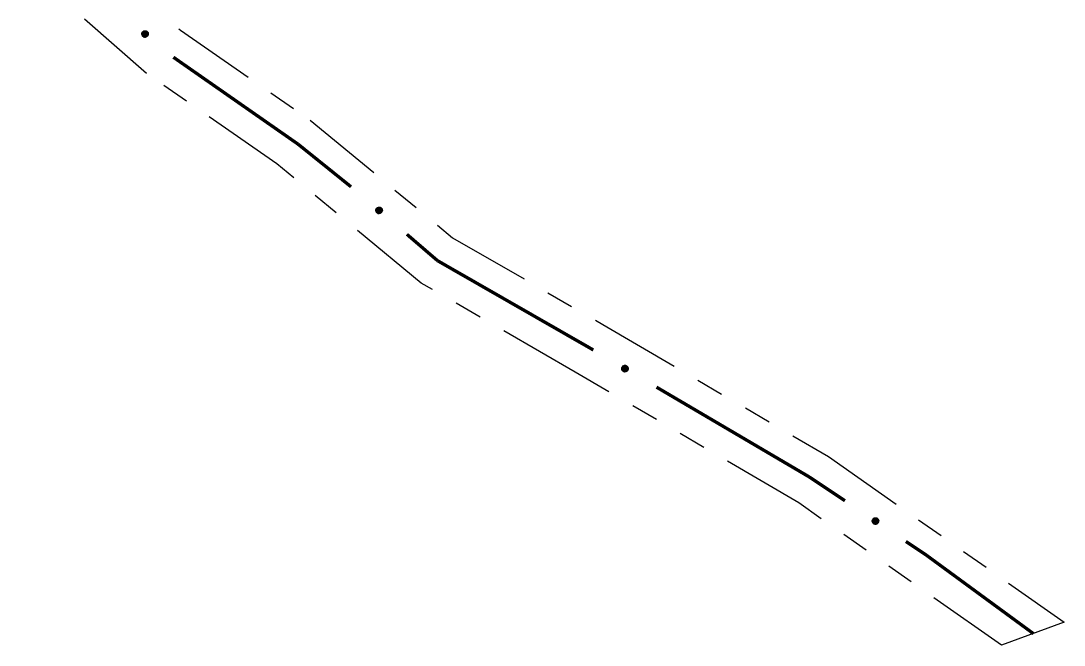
# Model space of a CAD drawing. Extents: x 211453 to 215163, y 4877397 to 4881305.
# Drawn here: x 214423.2 to 214480.1, y 4879431.2 to 4879465.3 of the extents above; entities that cross this region are included whole.
import ezdxf

# ---------------------------------------------------------------- set-up
doc = ezdxf.new("R2010")
doc.units = 0
doc.header["$LTSCALE"] = 1.5
doc.header["$MEASUREMENT"] = 0
doc.linetypes.add('TRACO_25', pattern=[8, 3, -1, 1, -1, 1, -1])
doc.layers.add('SV-EIXO-RUA-N-PAV', color=6, linetype='CONTINUOUS')
doc.layers.add('SV-RUA-NAO-PAV', color=7, linetype='CONTINUOUS')

msp = doc.modelspace()

# ---------------------------------------------------------------- linework, layer by layer
at = {"layer": 'SV-EIXO-RUA-N-PAV'}
for points in [[(214429.92569, 4879464.736321), (214429.97451, 4879464.739268), (214430.01707, 4879464.731818), (214430.050779, 4879464.715387), (214430.076781, 4879464.6931), (214430.100815, 4879464.667304), (214430.119307, 4879464.63595), (214430.132123, 4879464.596604), (214430.135423, 4879464.547652), (214430.124925, 4879464.504554), (214430.110585, 4879464.470644), (214430.088907, 4879464.442193), (214430.063456, 4879464.419266), (214430.030251, 4879464.401134), (214429.990251, 4879464.388535), (214429.940948, 4879464.386408), (214429.899273, 4879464.393999), (214429.867085, 4879464.410747), (214429.83862, 4879464.432722), (214429.8144, 4879464.459352), (214429.796425, 4879464.490235), (214429.783812, 4879464.530532), (214429.782358, 4879464.579222), (214429.789454, 4879464.620874), (214429.805746, 4879464.653289), (214429.828011, 4879464.680826), (214429.853592, 4879464.705245), (214429.884336, 4879464.725147), (214429.92569, 4879464.736321)], [(214442.684926, 4879455.115028), (214442.733641, 4879455.119368), (214442.776397, 4879455.113137), (214442.810562, 4879455.097676), (214442.83719, 4879455.076141), (214442.86195, 4879455.051042), (214442.881331, 4879455.020228), (214442.895266, 4879454.981265), (214442.899962, 4879454.932427), (214442.8907, 4879454.889047), (214442.877334, 4879454.854741), (214442.856478, 4879454.825682), (214442.831692, 4879454.802037), (214442.799019, 4879454.782965), (214442.759395, 4879454.769228), (214442.710173, 4879454.765694), (214442.668298, 4879454.772091), (214442.635645, 4879454.787913), (214442.606564, 4879454.809066), (214442.581593, 4879454.834993), (214442.562743, 4879454.86535), (214442.548984, 4879454.90527), (214442.54614, 4879454.953899), (214442.552043, 4879454.995737), (214442.567402, 4879455.028603), (214442.588872, 4879455.056765), (214442.613745, 4879455.081906), (214442.643908, 4879455.102677), (214442.684926, 4879455.115028)], [(214456.061743, 4879446.475613), (214456.108905, 4879446.488565), (214456.152087, 4879446.490054), (214456.188461, 4879446.480929), (214456.2185, 4879446.464485), (214456.247337, 4879446.4442), (214456.271899, 4879446.417334), (214456.292555, 4879446.381477), (214456.305881, 4879446.334259), (214456.304498, 4879446.289923), (214456.29746, 4879446.253784), (214456.282116, 4879446.221473), (214456.261941, 4879446.193789), (214456.233191, 4879446.169199), (214456.196649, 4879446.148621), (214456.148845, 4879446.136371), (214456.1065, 4879446.135202), (214456.07155, 4879446.144952), (214456.039165, 4879446.160583), (214456.009972, 4879446.181645), (214455.986014, 4879446.208156), (214455.965362, 4879446.244985), (214455.953896, 4879446.292328), (214455.952248, 4879446.334548), (214455.961504, 4879446.369626), (214455.977611, 4879446.401164), (214455.997605, 4879446.430334), (214456.023583, 4879446.456149), (214456.061743, 4879446.475613)], [(214469.732381, 4879438.15977), (214469.780209, 4879438.169994), (214469.823405, 4879438.169001), (214469.859195, 4879438.157803), (214469.888241, 4879438.139661), (214469.915866, 4879438.117754), (214469.938844, 4879438.089523), (214469.957408, 4879438.052539), (214469.968, 4879438.004633), (214469.964075, 4879437.96045), (214469.954974, 4879437.924775), (214469.9378, 4879437.893398), (214469.916069, 4879437.866918), (214469.885954, 4879437.844019), (214469.848292, 4879437.825573), (214469.799863, 4879437.816087), (214469.757521, 4879437.817351), (214469.723188, 4879437.829092), (214469.691753, 4879437.846556), (214469.663819, 4879437.86926), (214469.641422, 4879437.897102), (214469.622918, 4879437.935056), (214469.614189, 4879437.98298), (214469.614967, 4879438.025225), (214469.626222, 4879438.059714), (214469.644113, 4879438.090274), (214469.665749, 4879438.118249), (214469.693166, 4879438.142529), (214469.732381, 4879438.15977)]]:
    msp.add_lwpolyline(points, close=True, dxfattribs=at)
for points in [[(214429.884336, 4879464.725147), (214430.135423, 4879464.547652)], [(214429.904423, 4879464.728839), (214430.129901, 4879464.573112)], [(214429.92569, 4879464.736321), (214430.132123, 4879464.596604)], [(214429.952348, 4879464.736846), (214430.119966, 4879464.620948)], [(214429.97451, 4879464.739268), (214430.119307, 4879464.63595)], [(214429.99879, 4879464.735126), (214430.102854, 4879464.656862)], [(214430.01707, 4879464.731818), (214430.100815, 4879464.667304)], [(214429.782358, 4879464.579222), (214430.030251, 4879464.401134)], [(214429.783812, 4879464.530532), (214429.990251, 4879464.388535)], [(214429.786835, 4879464.597846), (214430.042652, 4879464.412611)], [(214429.786953, 4879464.55342), (214430.007657, 4879464.396508)], [(214429.789454, 4879464.620874), (214430.063456, 4879464.419266)], [(214429.795791, 4879464.508431), (214429.959554, 4879464.392356)], [(214429.796425, 4879464.490235), (214429.940948, 4879464.386408)], [(214429.799646, 4879464.634175), (214430.073613, 4879464.432392)], [(214429.805746, 4879464.653289), (214430.088907, 4879464.442193)], [(214429.809047, 4879464.472339), (214429.91504, 4879464.394165)], [(214429.8144, 4879464.459352), (214429.899273, 4879464.393999)], [(214429.818508, 4879464.664988), (214430.096686, 4879464.455672)], [(214429.828011, 4879464.680826), (214430.110585, 4879464.470644)], [(214429.844339, 4879464.691293), (214430.115281, 4879464.492268)], [(214429.853592, 4879464.705245), (214430.124925, 4879464.504554)], [(214429.872364, 4879464.711905), (214430.127084, 4879464.529517)], [(214442.588872, 4879455.056765), (214442.877334, 4879454.854741)], [(214442.604894, 4879455.067695), (214442.88141, 4879454.876491)], [(214442.613745, 4879455.081906), (214442.8907, 4879454.889047)], [(214442.632319, 4879455.089098), (214442.892145, 4879454.914061)], [(214442.643908, 4879455.102677), (214442.899962, 4879454.932427)], [(214442.663881, 4879455.106941), (214442.893716, 4879454.957719)], [(214442.684926, 4879455.115028), (214442.895266, 4879454.981265)], [(214442.711557, 4879455.116314), (214442.882418, 4879455.005252)], [(214442.733641, 4879455.119368), (214442.881331, 4879455.020228)], [(214442.75803, 4879455.115921), (214442.864288, 4879455.040662)], [(214442.776397, 4879455.113137), (214442.86195, 4879455.051042)], [(214442.54614, 4879454.953899), (214442.799019, 4879454.782965)], [(214442.548984, 4879454.90527), (214442.759395, 4879454.769228)], [(214442.550083, 4879454.972643), (214442.811087, 4879454.794791)], [(214442.55147, 4879454.928239), (214442.776566, 4879454.777695)], [(214442.552043, 4879454.995737), (214442.831692, 4879454.802037)], [(214442.561589, 4879454.883521), (214442.728602, 4879454.77217)], [(214442.561851, 4879455.009323), (214442.84147, 4879454.815449)], [(214442.562743, 4879454.86535), (214442.710173, 4879454.765694)], [(214442.567402, 4879455.028603), (214442.856478, 4879454.825682)], [(214442.575871, 4879454.847822), (214442.684054, 4879454.772707)], [(214442.579825, 4879455.040662), (214442.863869, 4879454.839379)], [(214442.581593, 4879454.834993), (214442.668298, 4879454.772091)], [(214455.952248, 4879446.334548), (214456.261941, 4879446.193789)], [(214455.953896, 4879446.292328), (214456.233191, 4879446.169199)], [(214455.954435, 4879446.311475), (214456.242957, 4879446.182987)], [(214455.959478, 4879446.349665), (214456.269173, 4879446.208728)], [(214455.961504, 4879446.369626), (214456.282116, 4879446.221473)], [(214455.963714, 4879446.268029), (214456.212037, 4879446.160012)], [(214455.965362, 4879446.244985), (214456.196649, 4879446.148621)], [(214455.971578, 4879446.383706), (214456.286948, 4879446.236267)], [(214455.977611, 4879446.401164), (214456.29746, 4879446.253784)], [(214455.981641, 4879446.22583), (214456.165824, 4879446.146028)], [(214455.986014, 4879446.208156), (214456.148845, 4879446.136371)], [(214455.991428, 4879446.414774), (214456.297595, 4879446.275912)], [(214455.997605, 4879446.430334), (214456.304498, 4879446.289923)], [(214456.002056, 4879446.193248), (214456.121894, 4879446.138616)], [(214456.009972, 4879446.181645), (214456.1065, 4879446.135202)], [(214456.0146, 4879446.440722), (214456.301461, 4879446.314794)], [(214456.023583, 4879446.456149), (214456.305881, 4879446.334259)], [(214456.042476, 4879446.463904), (214456.295226, 4879446.358033)], [(214456.061743, 4879446.475613), (214456.292555, 4879446.381477)], [(214456.087719, 4879446.481624), (214456.275639, 4879446.402791)], [(214456.108905, 4879446.488565), (214456.271899, 4879446.417334)], [(214456.133518, 4879446.48952), (214456.251487, 4879446.434403)], [(214456.152087, 4879446.490054), (214456.247337, 4879446.4442)], [(214469.614189, 4879437.98298), (214469.885954, 4879437.844019)], [(214469.614967, 4879438.025225), (214469.916069, 4879437.866918)], [(214469.615826, 4879438.002064), (214469.896496, 4879437.857224)], [(214469.623053, 4879438.039902), (214469.924147, 4879437.881418)], [(214469.626222, 4879438.059714), (214469.9378, 4879437.893398)], [(214469.637088, 4879438.073192), (214469.943473, 4879437.907891)], [(214469.644113, 4879438.090274), (214469.954974, 4879437.924775)], [(214469.658689, 4879438.103069), (214469.956378, 4879437.946858)], [(214469.665749, 4879438.118249), (214469.964075, 4879437.96045)], [(214469.683312, 4879438.127644), (214469.962471, 4879437.985454)], [(214469.693166, 4879438.142529), (214469.968, 4879438.004633)], [(214469.712474, 4879438.149187), (214469.958729, 4879438.02898)], [(214469.732381, 4879438.15977), (214469.957408, 4879438.052539)], [(214469.758659, 4879438.164281), (214469.941743, 4879438.074789)], [(214469.780209, 4879438.169994), (214469.938844, 4879438.089523)], [(214469.804835, 4879438.169534), (214469.919446, 4879438.107736)], [(214469.823405, 4879438.169001), (214469.915866, 4879438.117754)], [(214469.622596, 4879437.958157), (214469.864307, 4879437.836062)], [(214469.622918, 4879437.935056), (214469.848292, 4879437.825573)], [(214469.63807, 4879437.914999), (214469.817369, 4879437.824754)], [(214469.641422, 4879437.897102), (214469.799863, 4879437.816087)], [(214469.656582, 4879437.881299), (214469.773085, 4879437.819877)], [(214469.663819, 4879437.86926), (214469.757521, 4879437.817351)]]:
    msp.add_lwpolyline(points, dxfattribs=at)
at = {"layer": 'SV-EIXO-RUA-N-PAV', "const_width": 0.18}
for points in [[(214431.502402, 4879463.294254), (214438.063927, 4879458.717532)], [(214438.063927, 4879458.717532), (214438.302304, 4879458.551262)], [(214438.302304, 4879458.551262), (214441.192211, 4879456.22579)], [(214444.237809, 4879453.633125), (214445.75361, 4879452.328385)], [(214445.75361, 4879452.328385), (214445.909583, 4879452.19413)], [(214445.909583, 4879452.19413), (214453.539102, 4879447.82052)], [(214453.539102, 4879447.82052), (214454.26163, 4879447.406332)], [(214454.26163, 4879447.406332), (214454.40574, 4879447.321599)], [(214457.853872, 4879445.29419), (214465.612168, 4879440.732519)], [(214465.612168, 4879440.732519), (214466.204526, 4879440.384228)], [(214466.204526, 4879440.384228), (214468.127678, 4879439.099434)], [(214471.453727, 4879436.877409), (214472.28524, 4879436.321903)], [(214472.28524, 4879436.321903), (214472.535059, 4879436.155007)], [(214472.535059, 4879436.155007), (214477.938395, 4879432.19419)], [(214477.938395, 4879432.19419), (214478.413411, 4879431.845989)]]:
    msp.add_lwpolyline(points, dxfattribs=at)
at = {"layer": 'SV-RUA-NAO-PAV', "linetype": 'TRACO_25'}
msp.add_polyline3d([(214425.026946, 4879470.772732, 6.642927), (214431.889938, 4879464.772289, 6.21497), (214438.959891, 4879459.862415, 6.21497), (214446.728652, 4879453.449809, 5.736664), (214454.932428, 4879448.710706, 5.736664), (214467.234106, 4879441.504837, 5.761838), (214480.082951, 4879432.480848, 5.761838), (214476.658072, 4879431.221701, 5.761838), (214465.613114, 4879438.977565, 5.761838), (214453.423947, 4879446.117528, 5.736664), (214445.011632, 4879450.9771, 5.736664), (214437.146276, 4879457.469438, 6.21497), (214430.041268, 4879462.403657, 6.21497), (214423.185345, 4879468.397919, 6.642927)], dxfattribs=at)

doc.saveas('drawing.dxf')
